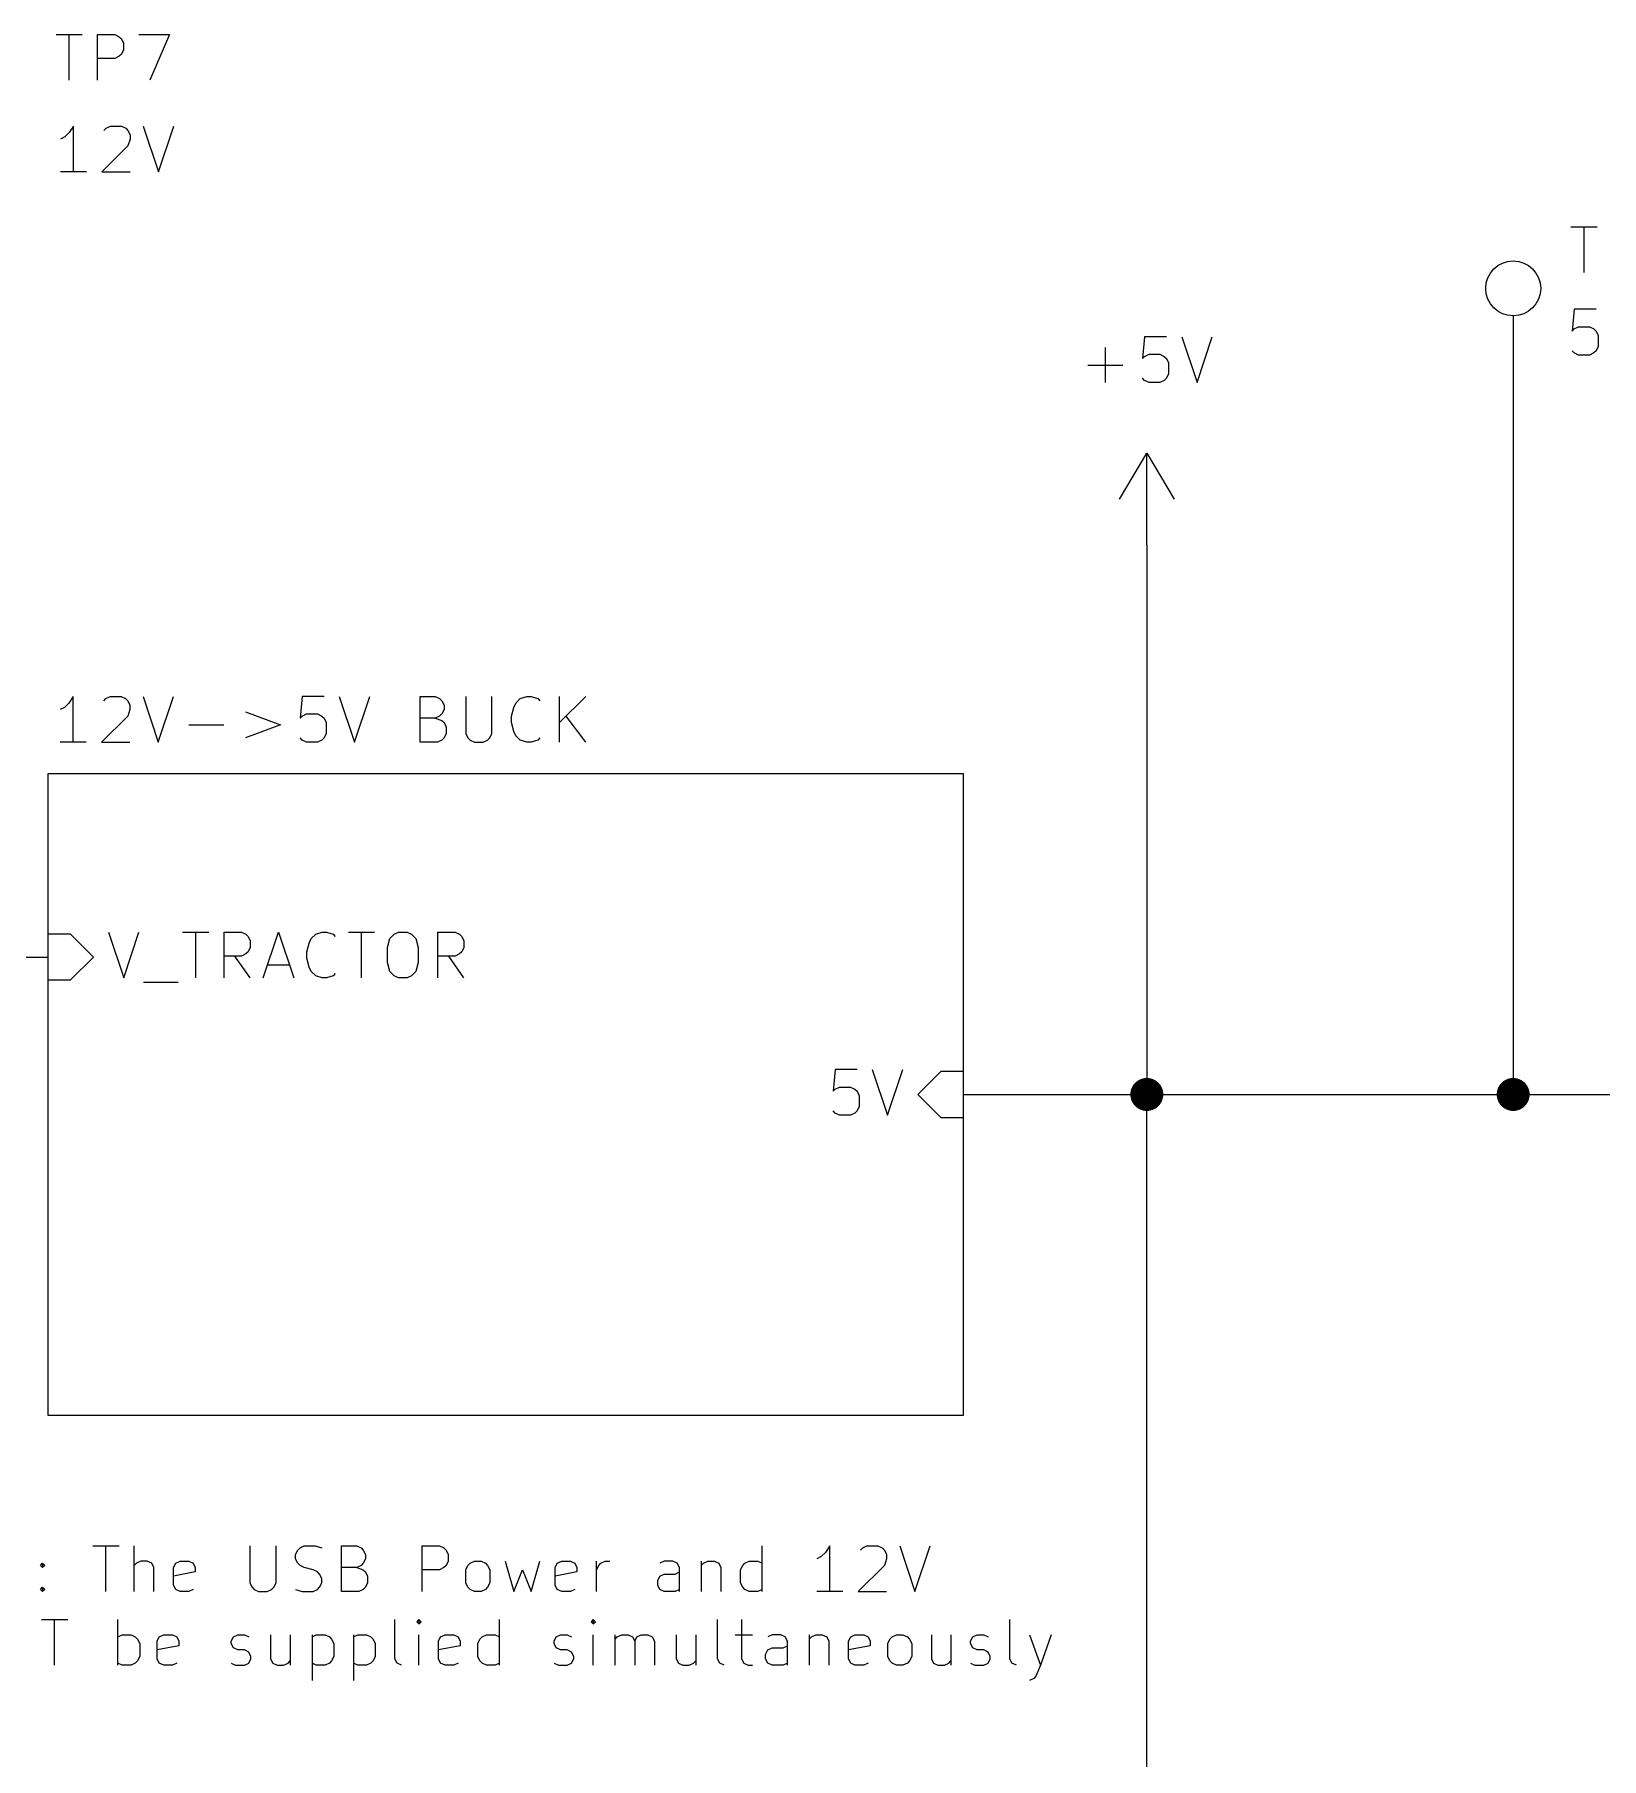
# Model space of a CAD drawing. Extents: x 0.4 to 11.3, y -7.9 to -0.4.
# Drawn here: x 1.736 to 3.446, y -3.575 to -1.693 of the extents above; entities that cross this region are included whole.
import ezdxf

# ---------------------------------------------------------------- set-up
doc = ezdxf.new("R2010")
doc.units = 0
doc.header["$MEASUREMENT"] = 0
for name, color, linetype in [('BLUE3', 171, 'CONTINUOUS'), ('CYAN2', 4, 'CONTINUOUS'), ('GREEN3', 91, 'CONTINUOUS'), ('LYELLOW', 51, 'CONTINUOUS'), ('RED2', 1, 'CONTINUOUS')]:
    doc.layers.add(name, color=color, linetype=linetype)

msp = doc.modelspace()

# ---------------------------------------------------------------- linework, layer by layer
at = {"layer": 'BLUE3', "linetype": 'CONTINUOUS'}
for p, q in [((1.7993, -3.3427), (1.8279, -3.3427)), ((1.8136, -3.3927), (1.8136, -3.3427)), ((1.8445, -3.3927), (1.8445, -3.3427)), ((1.9707, -3.3427), (1.9707, -3.3832)), ((1.9993, -3.3832), (1.9993, -3.3427)), ((2.0207, -3.3522), (2.0231, -3.3475)), ((2.0231, -3.3475), (2.0255, -3.3451)), ((2.0255, -3.3451), (2.0302, -3.3427)), ((2.0302, -3.3427), (2.0421, -3.3427)), ((2.0421, -3.3427), (2.0493, -3.3451)), ((2.0707, -3.3927), (2.0707, -3.3427)), ((2.0707, -3.3427), (2.0874, -3.3427)), ((2.0874, -3.3427), (2.0921, -3.3451)), ((2.0921, -3.3451), (2.0945, -3.3475)), ((2.0945, -3.3475), (2.0969, -3.3522)), ((2.1588, -3.3927), (2.1588, -3.3427)), ((2.1588, -3.3427), (2.1779, -3.3427)), ((2.1779, -3.3427), (2.1826, -3.3451)), ((2.1826, -3.3451), (2.185, -3.3475)), ((2.185, -3.3475), (2.1874, -3.3522)), ((2.5302, -3.3927), (2.5302, -3.3427)), ((2.5993, -3.3499), (2.5945, -3.3546)), ((2.604, -3.3427), (2.5993, -3.3499)), ((2.604, -3.3927), (2.604, -3.3427)), ((2.6374, -3.3475), (2.6398, -3.3451)), ((2.6398, -3.3451), (2.6445, -3.3427)), ((2.6445, -3.3427), (2.6564, -3.3427)), ((2.6564, -3.3427), (2.6612, -3.3451)), ((2.6612, -3.3451), (2.6636, -3.3475)), ((2.6636, -3.3475), (2.6659, -3.3522)), ((2.6802, -3.3427), (2.6969, -3.3927)), ((2.6969, -3.3927), (2.7136, -3.3427)), ((1.7421, -3.3641), (1.7445, -3.3618)), ((1.7445, -3.3665), (1.7421, -3.3641)), ((1.7445, -3.3618), (1.7469, -3.3641)), ((1.7445, -3.3618), (1.7445, -3.3665)), ((1.7469, -3.3641), (1.7445, -3.3665)), ((1.8469, -3.3618), (1.8445, -3.3641)), ((1.8517, -3.3594), (1.8469, -3.3618)), ((1.8588, -3.3594), (1.8517, -3.3594)), ((1.8636, -3.3618), (1.8588, -3.3594)), ((1.866, -3.3665), (1.8636, -3.3618)), ((1.866, -3.3927), (1.866, -3.3665)), ((1.8874, -3.3665), (1.8898, -3.3618)), ((1.8874, -3.3856), (1.8874, -3.3665)), ((1.8898, -3.3618), (1.8945, -3.3594)), ((1.8945, -3.3594), (1.9041, -3.3594)), ((1.9041, -3.3594), (1.9088, -3.3618)), ((1.9088, -3.3618), (1.9112, -3.3665)), ((1.9112, -3.3665), (1.9112, -3.3713)), ((2.0207, -3.357), (2.0207, -3.3522)), ((2.0231, -3.3618), (2.0207, -3.357)), ((2.0255, -3.3641), (2.0231, -3.3618)), ((2.0302, -3.3665), (2.0255, -3.3641)), ((2.0398, -3.3689), (2.0302, -3.3665)), ((2.0445, -3.3713), (2.0398, -3.3689)), ((2.0874, -3.3665), (2.0707, -3.3665)), ((2.0921, -3.3641), (2.0874, -3.3665)), ((2.0874, -3.3665), (2.0945, -3.3689)), ((2.0945, -3.3618), (2.0921, -3.3641)), ((2.0969, -3.357), (2.0945, -3.3618)), ((2.0945, -3.3689), (2.0969, -3.3713)), ((2.0969, -3.3522), (2.0969, -3.357)), ((2.1779, -3.3689), (2.1588, -3.3689)), ((2.1826, -3.3665), (2.1779, -3.3689)), ((2.185, -3.3641), (2.1826, -3.3665)), ((2.1874, -3.3594), (2.185, -3.3641)), ((2.1874, -3.3522), (2.1874, -3.3594)), ((2.2064, -3.3689), (2.2088, -3.3641)), ((2.2064, -3.3832), (2.2064, -3.3689)), ((2.2088, -3.3641), (2.2112, -3.3618)), ((2.2112, -3.3618), (2.216, -3.3594)), ((2.216, -3.3594), (2.2231, -3.3594)), ((2.2231, -3.3594), (2.2279, -3.3618)), ((2.2279, -3.3618), (2.2302, -3.3641)), ((2.2302, -3.3641), (2.2326, -3.3689)), ((2.2326, -3.3689), (2.2326, -3.3832)), ((2.2493, -3.3594), (2.2588, -3.3927)), ((2.2588, -3.3927), (2.2683, -3.3689)), ((2.2683, -3.3689), (2.2779, -3.3927)), ((2.2779, -3.3927), (2.2874, -3.3594)), ((2.3041, -3.3665), (2.3064, -3.3618)), ((2.3041, -3.3856), (2.3041, -3.3665)), ((2.3064, -3.3618), (2.3112, -3.3594)), ((2.3112, -3.3594), (2.3207, -3.3594)), ((2.3207, -3.3594), (2.3255, -3.3618)), ((2.3255, -3.3618), (2.3279, -3.3665)), ((2.3279, -3.3665), (2.3279, -3.3713)), ((2.3493, -3.3927), (2.3493, -3.3594)), ((2.3493, -3.3689), (2.3517, -3.3641)), ((2.3517, -3.3641), (2.3541, -3.3618)), ((2.3541, -3.3618), (2.3588, -3.3594)), ((2.3588, -3.3594), (2.3636, -3.3594)), ((2.4231, -3.3594), (2.4183, -3.3618)), ((2.4326, -3.3594), (2.4231, -3.3594)), ((2.4374, -3.3618), (2.4326, -3.3594)), ((2.4398, -3.3665), (2.4374, -3.3618)), ((2.4398, -3.3927), (2.4398, -3.3665)), ((2.4636, -3.3594), (2.4636, -3.3927)), ((2.4636, -3.3641), (2.466, -3.3618)), ((2.466, -3.3618), (2.4707, -3.3594)), ((2.4707, -3.3594), (2.4779, -3.3594)), ((2.4779, -3.3594), (2.4826, -3.3618)), ((2.4826, -3.3618), (2.485, -3.3665)), ((2.485, -3.3665), (2.485, -3.3927)), ((2.5064, -3.3689), (2.5088, -3.3641)), ((2.5064, -3.3832), (2.5064, -3.3689)), ((2.5088, -3.3641), (2.5112, -3.3618)), ((2.5112, -3.3618), (2.516, -3.3594)), ((2.516, -3.3594), (2.5255, -3.3594)), ((2.5255, -3.3594), (2.5302, -3.3618)), ((2.5945, -3.3546), (2.5898, -3.357)), ((2.6636, -3.3641), (2.635, -3.3927)), ((2.6659, -3.357), (2.6636, -3.3641)), ((2.6659, -3.3522), (2.6659, -3.357)), ((1.7421, -3.3903), (1.7445, -3.388)), ((1.7445, -3.388), (1.7469, -3.3903)), ((1.7445, -3.388), (1.7445, -3.3927)), ((1.9112, -3.3713), (1.8874, -3.376)), ((1.8898, -3.3903), (1.8874, -3.3856)), ((1.9707, -3.3832), (1.9731, -3.388)), ((1.9731, -3.388), (1.9755, -3.3903)), ((1.9945, -3.3903), (1.9969, -3.388)), ((1.9969, -3.388), (1.9993, -3.3832)), ((2.0469, -3.3737), (2.0445, -3.3713)), ((2.0445, -3.3903), (2.0469, -3.388)), ((2.0493, -3.3784), (2.0469, -3.3737)), ((2.0469, -3.388), (2.0493, -3.3832)), ((2.0493, -3.3832), (2.0493, -3.3784)), ((2.0969, -3.388), (2.0945, -3.3903)), ((2.0969, -3.3713), (2.0993, -3.376)), ((2.0993, -3.3832), (2.0969, -3.388)), ((2.0993, -3.376), (2.0993, -3.3832)), ((2.2088, -3.388), (2.2064, -3.3832)), ((2.2112, -3.3903), (2.2088, -3.388)), ((2.2302, -3.388), (2.2279, -3.3903)), ((2.2326, -3.3832), (2.2302, -3.388)), ((2.3279, -3.3713), (2.3041, -3.376)), ((2.3064, -3.3903), (2.3041, -3.3856)), ((2.416, -3.3808), (2.4183, -3.376)), ((2.416, -3.3856), (2.416, -3.3808)), ((2.4183, -3.3903), (2.416, -3.3856)), ((2.4183, -3.376), (2.4231, -3.3737)), ((2.4231, -3.3737), (2.435, -3.3737)), ((2.435, -3.3737), (2.4398, -3.3713)), ((2.5088, -3.388), (2.5064, -3.3832)), ((2.5112, -3.3903), (2.5088, -3.388)), ((1.7445, -3.3927), (1.7421, -3.3903)), ((1.7469, -3.3903), (1.7445, -3.3927)), ((1.8945, -3.3927), (1.8898, -3.3903)), ((1.9041, -3.3927), (1.8945, -3.3927)), ((1.9088, -3.3903), (1.9041, -3.3927)), ((1.9755, -3.3903), (1.9802, -3.3927)), ((1.9802, -3.3927), (1.9898, -3.3927)), ((1.9898, -3.3927), (1.9945, -3.3903)), ((2.0207, -3.3903), (2.0279, -3.3927)), ((2.0279, -3.3927), (2.0398, -3.3927)), ((2.0398, -3.3927), (2.0445, -3.3903)), ((2.0898, -3.3927), (2.0707, -3.3927)), ((2.0945, -3.3903), (2.0898, -3.3927)), ((2.216, -3.3927), (2.2112, -3.3903)), ((2.2231, -3.3927), (2.216, -3.3927)), ((2.2279, -3.3903), (2.2231, -3.3927)), ((2.3112, -3.3927), (2.3064, -3.3903)), ((2.3207, -3.3927), (2.3112, -3.3927)), ((2.3255, -3.3903), (2.3207, -3.3927)), ((2.4231, -3.3927), (2.4183, -3.3903)), ((2.435, -3.3927), (2.4231, -3.3927)), ((2.4398, -3.3903), (2.435, -3.3927)), ((2.516, -3.3927), (2.5112, -3.3903)), ((2.5255, -3.3927), (2.516, -3.3927)), ((2.5302, -3.3903), (2.5255, -3.3927)), ((2.6183, -3.3927), (2.5898, -3.3927)), ((2.635, -3.3927), (2.6659, -3.3927)), ((1.7433, -3.4232), (1.7719, -3.4232)), ((1.7576, -3.4732), (1.7576, -3.4232)), ((1.8267, -3.4732), (1.8267, -3.4232)), ((2.129, -3.4661), (2.129, -3.4232)), ((2.1552, -3.4232), (2.1529, -3.4256)), ((2.1529, -3.4256), (2.1552, -3.428)), ((2.1576, -3.4256), (2.1552, -3.4232)), ((2.1552, -3.4232), (2.1552, -3.428)), ((2.1552, -3.428), (2.1576, -3.4256)), ((2.2433, -3.4732), (2.2433, -3.4232)), ((2.3457, -3.4232), (2.3433, -3.4256)), ((2.3433, -3.4256), (2.3457, -3.428)), ((2.3481, -3.4256), (2.3457, -3.4232)), ((2.3457, -3.4232), (2.3457, -3.428)), ((2.3457, -3.428), (2.3481, -3.4256)), ((2.4814, -3.4661), (2.4814, -3.4232)), ((2.5076, -3.4232), (2.5076, -3.4661)), ((2.8005, -3.4661), (2.8005, -3.4232)), ((1.8267, -3.4423), (1.8314, -3.4399)), ((1.8314, -3.4399), (1.841, -3.4399)), ((1.841, -3.4399), (1.8457, -3.4423)), ((1.8457, -3.4423), (1.8481, -3.4446)), ((1.8695, -3.447), (1.8719, -3.4423)), ((1.8719, -3.4423), (1.8767, -3.4399)), ((1.8767, -3.4399), (1.8862, -3.4399)), ((1.8862, -3.4399), (1.891, -3.4423)), ((1.891, -3.4423), (1.8933, -3.447)), ((1.9505, -3.447), (1.9529, -3.4423)), ((1.9529, -3.4423), (1.9576, -3.4399)), ((1.9576, -3.4399), (1.9648, -3.4399)), ((1.9648, -3.4399), (1.9695, -3.4423)), ((1.9933, -3.4399), (1.9933, -3.4661)), ((2.0148, -3.4399), (2.0148, -3.4732)), ((2.0386, -3.4399), (2.0386, -3.4899)), ((2.0386, -3.4423), (2.0433, -3.4399)), ((2.0433, -3.4399), (2.0529, -3.4399)), ((2.0529, -3.4399), (2.0576, -3.4423)), ((2.0576, -3.4423), (2.06, -3.4446)), ((2.0838, -3.4399), (2.0838, -3.4899)), ((2.0838, -3.4423), (2.0886, -3.4399)), ((2.0886, -3.4399), (2.0981, -3.4399)), ((2.0981, -3.4399), (2.1029, -3.4423)), ((2.1029, -3.4423), (2.1052, -3.4446)), ((2.1552, -3.4732), (2.1552, -3.4399)), ((2.1767, -3.447), (2.179, -3.4423)), ((2.179, -3.4423), (2.1838, -3.4399)), ((2.1838, -3.4399), (2.1933, -3.4399)), ((2.1933, -3.4399), (2.1981, -3.4423)), ((2.1981, -3.4423), (2.2005, -3.447)), ((2.2219, -3.4446), (2.2243, -3.4423)), ((2.2243, -3.4423), (2.2291, -3.4399)), ((2.2291, -3.4399), (2.2386, -3.4399)), ((2.2386, -3.4399), (2.2433, -3.4423)), ((2.3029, -3.447), (2.3052, -3.4423)), ((2.3052, -3.4423), (2.31, -3.4399)), ((2.31, -3.4399), (2.3171, -3.4399)), ((2.3171, -3.4399), (2.3219, -3.4423)), ((2.3457, -3.4732), (2.3457, -3.4399)), ((2.3695, -3.4732), (2.3695, -3.4399)), ((2.3695, -3.4446), (2.3719, -3.4423)), ((2.3719, -3.4423), (2.3767, -3.4399)), ((2.3767, -3.4399), (2.3838, -3.4399)), ((2.3838, -3.4399), (2.3886, -3.4423)), ((2.3886, -3.4423), (2.391, -3.447)), ((2.391, -3.447), (2.3933, -3.4423)), ((2.3933, -3.4423), (2.3981, -3.4399)), ((2.3981, -3.4399), (2.4052, -3.4399)), ((2.4052, -3.4399), (2.41, -3.4423)), ((2.41, -3.4423), (2.4124, -3.447)), ((2.4362, -3.4399), (2.4362, -3.4661)), ((2.4576, -3.4399), (2.4576, -3.4732)), ((2.5005, -3.4399), (2.5195, -3.4399)), ((2.5409, -3.4399), (2.5362, -3.4423)), ((2.5505, -3.4399), (2.5409, -3.4399)), ((2.5552, -3.4423), (2.5505, -3.4399)), ((2.5576, -3.447), (2.5552, -3.4423)), ((2.5814, -3.4399), (2.5814, -3.4732)), ((2.5814, -3.4446), (2.5838, -3.4423)), ((2.5838, -3.4423), (2.5886, -3.4399)), ((2.5886, -3.4399), (2.5957, -3.4399)), ((2.5957, -3.4399), (2.6005, -3.4423)), ((2.6005, -3.4423), (2.6029, -3.447)), ((2.6243, -3.447), (2.6267, -3.4423)), ((2.6267, -3.4423), (2.6314, -3.4399)), ((2.6314, -3.4399), (2.6409, -3.4399)), ((2.6409, -3.4399), (2.6457, -3.4423)), ((2.6457, -3.4423), (2.6481, -3.447)), ((2.6695, -3.4446), (2.6719, -3.4423)), ((2.6719, -3.4423), (2.6767, -3.4399)), ((2.6767, -3.4399), (2.6838, -3.4399)), ((2.6838, -3.4399), (2.6886, -3.4423)), ((2.6886, -3.4423), (2.6909, -3.4446)), ((2.7148, -3.4399), (2.7148, -3.4661)), ((2.7362, -3.4399), (2.7362, -3.4732)), ((2.7576, -3.447), (2.76, -3.4423)), ((2.76, -3.4423), (2.7648, -3.4399)), ((2.7648, -3.4399), (2.7719, -3.4399)), ((2.7719, -3.4399), (2.7767, -3.4423)), ((2.8219, -3.4399), (2.8338, -3.4732)), ((2.8457, -3.4399), (2.8338, -3.4732)), ((1.8481, -3.4446), (1.8505, -3.4494)), ((1.8505, -3.4494), (1.8505, -3.4637)), ((1.8695, -3.4661), (1.8695, -3.447)), ((1.8933, -3.4518), (1.8695, -3.4565)), ((1.8933, -3.447), (1.8933, -3.4518)), ((1.9505, -3.4494), (1.9505, -3.447)), ((1.9529, -3.4542), (1.9505, -3.4494)), ((1.9576, -3.4565), (1.9529, -3.4542)), ((1.9648, -3.4565), (1.9576, -3.4565)), ((1.9695, -3.4589), (1.9648, -3.4565)), ((1.9719, -3.4637), (1.9695, -3.4589)), ((2.06, -3.4446), (2.0624, -3.4494)), ((2.0624, -3.4494), (2.0624, -3.4637)), ((2.1052, -3.4446), (2.1076, -3.4494)), ((2.1076, -3.4494), (2.1076, -3.4637)), ((2.1767, -3.4661), (2.1767, -3.447)), ((2.2005, -3.4518), (2.1767, -3.4565)), ((2.2005, -3.447), (2.2005, -3.4518)), ((2.2195, -3.4494), (2.2219, -3.4446)), ((2.2195, -3.4637), (2.2195, -3.4494)), ((2.3029, -3.4494), (2.3029, -3.447)), ((2.3052, -3.4542), (2.3029, -3.4494)), ((2.31, -3.4565), (2.3052, -3.4542)), ((2.3171, -3.4565), (2.31, -3.4565)), ((2.3219, -3.4589), (2.3171, -3.4565)), ((2.3243, -3.4637), (2.3219, -3.4589)), ((2.391, -3.447), (2.391, -3.4732)), ((2.4124, -3.447), (2.4124, -3.4732)), ((2.5338, -3.4613), (2.5362, -3.4565)), ((2.5338, -3.4661), (2.5338, -3.4613)), ((2.5362, -3.4565), (2.5409, -3.4542)), ((2.5409, -3.4542), (2.5529, -3.4542)), ((2.5529, -3.4542), (2.5576, -3.4518)), ((2.5576, -3.4732), (2.5576, -3.447)), ((2.6029, -3.447), (2.6029, -3.4732)), ((2.6243, -3.4661), (2.6243, -3.447)), ((2.6481, -3.4518), (2.6243, -3.4565)), ((2.6481, -3.447), (2.6481, -3.4518)), ((2.6671, -3.4494), (2.6695, -3.4446)), ((2.6671, -3.4637), (2.6671, -3.4494)), ((2.6909, -3.4446), (2.6933, -3.4494)), ((2.6933, -3.4494), (2.6933, -3.4637)), ((2.7576, -3.4494), (2.7576, -3.447)), ((2.76, -3.4542), (2.7576, -3.4494)), ((2.7648, -3.4565), (2.76, -3.4542)), ((2.7719, -3.4565), (2.7648, -3.4565)), ((2.7767, -3.4589), (2.7719, -3.4565)), ((2.779, -3.4637), (2.7767, -3.4589)), ((1.8314, -3.4732), (1.8267, -3.4708)), ((1.841, -3.4732), (1.8314, -3.4732)), ((1.8457, -3.4708), (1.841, -3.4732)), ((1.8481, -3.4684), (1.8457, -3.4708)), ((1.8505, -3.4637), (1.8481, -3.4684)), ((1.8719, -3.4708), (1.8695, -3.4661)), ((1.8767, -3.4732), (1.8719, -3.4708)), ((1.8862, -3.4732), (1.8767, -3.4732)), ((1.891, -3.4708), (1.8862, -3.4732)), ((1.9505, -3.4708), (1.9552, -3.4732)), ((1.9552, -3.4732), (1.9648, -3.4732)), ((1.9648, -3.4732), (1.9695, -3.4708)), ((1.9695, -3.4708), (1.9719, -3.4661)), ((1.9719, -3.4661), (1.9719, -3.4637)), ((1.9933, -3.4661), (1.9957, -3.4708)), ((1.9957, -3.4708), (2.0005, -3.4732)), ((2.0005, -3.4732), (2.0076, -3.4732)), ((2.0076, -3.4732), (2.0124, -3.4708)), ((2.0124, -3.4708), (2.0148, -3.4684)), ((2.0433, -3.4732), (2.0386, -3.4708)), ((2.0529, -3.4732), (2.0433, -3.4732)), ((2.0576, -3.4708), (2.0529, -3.4732)), ((2.06, -3.4684), (2.0576, -3.4708)), ((2.0624, -3.4637), (2.06, -3.4684)), ((2.0886, -3.4732), (2.0838, -3.4708)), ((2.0981, -3.4732), (2.0886, -3.4732)), ((2.1029, -3.4708), (2.0981, -3.4732)), ((2.1052, -3.4684), (2.1029, -3.4708)), ((2.1076, -3.4637), (2.1052, -3.4684)), ((2.1314, -3.4708), (2.129, -3.4661)), ((2.1362, -3.4732), (2.1314, -3.4708)), ((2.179, -3.4708), (2.1767, -3.4661)), ((2.1838, -3.4732), (2.179, -3.4708)), ((2.1933, -3.4732), (2.1838, -3.4732)), ((2.1981, -3.4708), (2.1933, -3.4732)), ((2.2219, -3.4684), (2.2195, -3.4637)), ((2.2243, -3.4708), (2.2219, -3.4684)), ((2.2291, -3.4732), (2.2243, -3.4708)), ((2.2386, -3.4732), (2.2291, -3.4732)), ((2.2433, -3.4708), (2.2386, -3.4732)), ((2.3029, -3.4708), (2.3076, -3.4732)), ((2.3076, -3.4732), (2.3171, -3.4732)), ((2.3171, -3.4732), (2.3219, -3.4708)), ((2.3219, -3.4708), (2.3243, -3.4661)), ((2.3243, -3.4661), (2.3243, -3.4637)), ((2.4362, -3.4661), (2.4386, -3.4708)), ((2.4386, -3.4708), (2.4433, -3.4732)), ((2.4433, -3.4732), (2.4505, -3.4732)), ((2.4505, -3.4732), (2.4552, -3.4708)), ((2.4552, -3.4708), (2.4576, -3.4684)), ((2.4838, -3.4708), (2.4814, -3.4661)), ((2.4886, -3.4732), (2.4838, -3.4708)), ((2.5076, -3.4661), (2.51, -3.4708)), ((2.51, -3.4708), (2.5148, -3.4732)), ((2.5148, -3.4732), (2.5195, -3.4732)), ((2.5362, -3.4708), (2.5338, -3.4661)), ((2.5409, -3.4732), (2.5362, -3.4708)), ((2.5529, -3.4732), (2.5409, -3.4732)), ((2.5576, -3.4708), (2.5529, -3.4732)), ((2.6267, -3.4708), (2.6243, -3.4661)), ((2.6314, -3.4732), (2.6267, -3.4708)), ((2.6409, -3.4732), (2.6314, -3.4732)), ((2.6457, -3.4708), (2.6409, -3.4732)), ((2.6695, -3.4684), (2.6671, -3.4637)), ((2.6719, -3.4708), (2.6695, -3.4684)), ((2.6767, -3.4732), (2.6719, -3.4708)), ((2.6838, -3.4732), (2.6767, -3.4732)), ((2.6886, -3.4708), (2.6838, -3.4732)), ((2.6909, -3.4684), (2.6886, -3.4708)), ((2.6933, -3.4637), (2.6909, -3.4684)), ((2.7148, -3.4661), (2.7171, -3.4708)), ((2.7171, -3.4708), (2.7219, -3.4732)), ((2.7219, -3.4732), (2.729, -3.4732)), ((2.729, -3.4732), (2.7338, -3.4708)), ((2.7338, -3.4708), (2.7362, -3.4684)), ((2.7576, -3.4708), (2.7624, -3.4732)), ((2.7624, -3.4732), (2.7719, -3.4732)), ((2.7719, -3.4732), (2.7767, -3.4708)), ((2.7767, -3.4708), (2.779, -3.4661)), ((2.779, -3.4661), (2.779, -3.4637)), ((2.8028, -3.4708), (2.8005, -3.4661)), ((2.8076, -3.4732), (2.8028, -3.4708)), ((2.8338, -3.4732), (2.829, -3.4851)), ((2.8267, -3.4875), (2.8219, -3.4899)), ((2.829, -3.4851), (2.8267, -3.4875))]:
    msp.add_line(p, q, dxfattribs=at)
at = {"layer": 'CYAN2', "linetype": 'CONTINUOUS'}
for p, q in [((1.7591, -1.6928), (1.7877, -1.6928)), ((1.7734, -1.7428), (1.7734, -1.6928)), ((1.8044, -1.7428), (1.8044, -1.6928)), ((1.8044, -1.6928), (1.8234, -1.6928)), ((1.8234, -1.6928), (1.8282, -1.6952)), ((1.8496, -1.6928), (1.8829, -1.6928)), ((1.8829, -1.6928), (1.8615, -1.7428)), ((1.8282, -1.6952), (1.8306, -1.6976)), ((1.8306, -1.6976), (1.8329, -1.7023)), ((1.8329, -1.7095), (1.8306, -1.7142)), ((1.8329, -1.7023), (1.8329, -1.7095)), ((1.8234, -1.719), (1.8044, -1.719)), ((1.8282, -1.7166), (1.8234, -1.719)), ((1.8306, -1.7142), (1.8282, -1.7166)), ((1.7687, -1.8047), (1.7639, -1.8071)), ((1.7734, -1.7999), (1.7687, -1.8047)), ((1.7782, -1.7928), (1.7734, -1.7999)), ((1.7782, -1.8428), (1.7782, -1.7928)), ((1.8115, -1.7976), (1.8139, -1.7952)), ((1.8139, -1.7952), (1.8187, -1.7928)), ((1.8187, -1.7928), (1.8306, -1.7928)), ((1.8306, -1.7928), (1.8353, -1.7952)), ((1.8353, -1.7952), (1.8377, -1.7976)), ((1.8377, -1.7976), (1.8401, -1.8023)), ((1.8401, -1.8023), (1.8401, -1.8071)), ((1.8544, -1.7928), (1.871, -1.8428)), ((1.871, -1.8428), (1.8877, -1.7928)), ((1.8377, -1.8142), (1.8091, -1.8428)), ((1.8401, -1.8071), (1.8377, -1.8142)), ((1.7925, -1.8428), (1.7639, -1.8428)), ((1.8091, -1.8428), (1.8401, -1.8428)), ((3.4131, -1.9028), (3.4417, -1.9028)), ((3.4274, -1.9528), (3.4274, -1.9028)), ((3.4167, -1.9928), (3.4143, -2.0166)), ((3.4405, -1.9928), (3.4167, -1.9928)), ((3.4167, -2.0142), (3.4214, -2.0119)), ((3.4214, -2.0119), (3.4333, -2.0119)), ((3.4333, -2.0119), (3.4381, -2.0142)), ((2.9476, -2.0228), (2.9452, -2.0466)), ((2.9714, -2.0228), (2.9476, -2.0228)), ((2.9881, -2.0228), (3.0048, -2.0728)), ((3.0048, -2.0728), (3.0214, -2.0228)), ((3.4143, -2.0166), (3.4167, -2.0142)), ((3.4381, -2.0142), (3.4405, -2.0166)), ((3.4405, -2.0166), (3.4429, -2.0214)), ((3.4429, -2.0214), (3.4429, -2.0333)), ((2.9048, -2.0728), (2.9048, -2.0347)), ((2.9452, -2.0466), (2.9476, -2.0442)), ((2.9476, -2.0442), (2.9524, -2.0419)), ((2.9524, -2.0419), (2.9643, -2.0419)), ((2.9643, -2.0419), (2.969, -2.0442)), ((2.969, -2.0442), (2.9714, -2.0466)), ((2.9714, -2.0466), (2.9738, -2.0514)), ((2.9738, -2.0514), (2.9738, -2.0633)), ((3.4167, -2.0404), (3.4143, -2.038)), ((3.4214, -2.0428), (3.4167, -2.0404)), ((3.4333, -2.0428), (3.4214, -2.0428)), ((3.4381, -2.0404), (3.4333, -2.0428)), ((3.4405, -2.038), (3.4381, -2.0404)), ((3.4429, -2.0333), (3.4405, -2.038)), ((2.8857, -2.0538), (2.9238, -2.0538)), ((2.9476, -2.0704), (2.9452, -2.068)), ((2.9714, -2.068), (2.969, -2.0704)), ((2.9738, -2.0633), (2.9714, -2.068)), ((2.9524, -2.0728), (2.9476, -2.0704)), ((2.9643, -2.0728), (2.9524, -2.0728)), ((2.969, -2.0704), (2.9643, -2.0728)), ((1.7684, -2.4274), (1.7636, -2.4298)), ((1.7732, -2.4227), (1.7684, -2.4274)), ((1.7779, -2.4155), (1.7732, -2.4227)), ((1.7779, -2.4655), (1.7779, -2.4155)), ((1.8113, -2.4203), (1.8136, -2.4179)), ((1.8136, -2.4179), (1.8184, -2.4155)), ((1.8184, -2.4155), (1.8303, -2.4155)), ((1.8303, -2.4155), (1.8351, -2.4179)), ((1.8351, -2.4179), (1.8374, -2.4203)), ((1.8374, -2.4203), (1.8398, -2.4251)), ((1.8398, -2.4251), (1.8398, -2.4298)), ((1.8541, -2.4155), (1.8708, -2.4655)), ((1.8708, -2.4655), (1.8874, -2.4155)), ((2.0279, -2.4155), (2.0255, -2.4393)), ((2.0517, -2.4155), (2.0279, -2.4155)), ((2.0684, -2.4155), (2.0851, -2.4655)), ((2.0851, -2.4655), (2.1017, -2.4155)), ((2.1565, -2.4655), (2.1565, -2.4155)), ((2.1565, -2.4155), (2.1732, -2.4155)), ((2.1732, -2.4155), (2.1779, -2.4179)), ((2.1779, -2.4179), (2.1803, -2.4203)), ((2.1803, -2.4203), (2.1827, -2.4251)), ((2.1827, -2.4251), (2.1827, -2.4298)), ((2.2065, -2.4155), (2.2065, -2.456)), ((2.2351, -2.456), (2.2351, -2.4155)), ((2.2565, -2.437), (2.2589, -2.4274)), ((2.2589, -2.4274), (2.2613, -2.4227)), ((2.2613, -2.4227), (2.266, -2.4179)), ((2.266, -2.4179), (2.2732, -2.4155)), ((2.2732, -2.4155), (2.2779, -2.4155)), ((2.2779, -2.4155), (2.2851, -2.4179)), ((2.2851, -2.4179), (2.2874, -2.4203)), ((2.3089, -2.4655), (2.3089, -2.4155)), ((2.3374, -2.4155), (2.3089, -2.4441)), ((1.8374, -2.437), (1.8089, -2.4655)), ((1.8398, -2.4298), (1.8374, -2.437)), ((1.9041, -2.4465), (1.9422, -2.4465)), ((1.966, -2.4322), (2.0041, -2.4465)), ((2.0041, -2.4465), (1.966, -2.4608)), ((2.0255, -2.4393), (2.0279, -2.437)), ((2.0279, -2.437), (2.0327, -2.4346)), ((2.0327, -2.4346), (2.0446, -2.4346)), ((2.0446, -2.4346), (2.0493, -2.437)), ((2.0493, -2.437), (2.0517, -2.4393)), ((2.0517, -2.4393), (2.0541, -2.4441)), ((2.0541, -2.4441), (2.0541, -2.456)), ((2.1732, -2.4393), (2.1565, -2.4393)), ((2.1779, -2.437), (2.1732, -2.4393)), ((2.1732, -2.4393), (2.1803, -2.4417)), ((2.1803, -2.4346), (2.1779, -2.437)), ((2.1827, -2.4298), (2.1803, -2.4346)), ((2.1803, -2.4417), (2.1827, -2.4441)), ((2.1827, -2.4441), (2.1851, -2.4489)), ((2.2565, -2.4441), (2.2565, -2.437)), ((2.2589, -2.4536), (2.2565, -2.4441)), ((2.3374, -2.4655), (2.316, -2.437)), ((1.7922, -2.4655), (1.7636, -2.4655)), ((1.8089, -2.4655), (1.8398, -2.4655)), ((2.0279, -2.4632), (2.0255, -2.4608)), ((2.0327, -2.4655), (2.0279, -2.4632)), ((2.0446, -2.4655), (2.0327, -2.4655)), ((2.0493, -2.4632), (2.0446, -2.4655)), ((2.0517, -2.4608), (2.0493, -2.4632)), ((2.0541, -2.456), (2.0517, -2.4608)), ((2.1755, -2.4655), (2.1565, -2.4655)), ((2.1803, -2.4632), (2.1755, -2.4655)), ((2.1827, -2.4608), (2.1803, -2.4632)), ((2.1851, -2.456), (2.1827, -2.4608)), ((2.1851, -2.4489), (2.1851, -2.456)), ((2.2065, -2.456), (2.2089, -2.4608)), ((2.2089, -2.4608), (2.2113, -2.4632)), ((2.2113, -2.4632), (2.216, -2.4655)), ((2.216, -2.4655), (2.2255, -2.4655)), ((2.2255, -2.4655), (2.2303, -2.4632)), ((2.2303, -2.4632), (2.2327, -2.4608)), ((2.2327, -2.4608), (2.2351, -2.456)), ((2.2613, -2.4584), (2.2589, -2.4536)), ((2.266, -2.4632), (2.2613, -2.4584)), ((2.2732, -2.4655), (2.266, -2.4632)), ((2.2779, -2.4655), (2.2732, -2.4655)), ((2.2851, -2.4632), (2.2779, -2.4655)), ((2.2874, -2.4608), (2.2851, -2.4632)), ((1.775, -2.675), (1.75, -2.675)), ((1.75, -2.675), (1.75, -2.725)), ((1.8, -2.7), (1.775, -2.675)), ((1.8164, -2.6728), (1.833, -2.7228)), ((1.833, -2.7228), (1.8497, -2.6728)), ((1.8973, -2.6728), (1.9259, -2.6728)), ((1.9116, -2.7228), (1.9116, -2.6728)), ((1.9426, -2.7228), (1.9426, -2.6728)), ((1.9426, -2.6728), (1.9616, -2.6728)), ((1.9616, -2.6728), (1.9664, -2.6752)), ((1.9664, -2.6752), (1.9688, -2.6776)), ((1.9688, -2.6776), (1.9711, -2.6823)), ((1.9711, -2.6895), (1.9688, -2.6942)), ((1.9711, -2.6823), (1.9711, -2.6895)), ((1.9854, -2.7228), (2.0021, -2.6728)), ((2.0021, -2.6728), (2.0188, -2.7228)), ((2.033, -2.6942), (2.0354, -2.6847)), ((2.0354, -2.6847), (2.0378, -2.6799)), ((2.0378, -2.6799), (2.0426, -2.6752)), ((2.0426, -2.6752), (2.0497, -2.6728)), ((2.0497, -2.6728), (2.0545, -2.6728)), ((2.0545, -2.6728), (2.0616, -2.6752)), ((2.0616, -2.6752), (2.064, -2.6776)), ((2.0783, -2.6728), (2.1068, -2.6728)), ((2.0926, -2.7228), (2.0926, -2.6728)), ((2.1211, -2.6895), (2.1235, -2.6799)), ((2.1211, -2.7061), (2.1211, -2.6895)), ((2.1235, -2.6799), (2.1283, -2.6752)), ((2.1283, -2.6752), (2.133, -2.6728)), ((2.133, -2.6728), (2.1426, -2.6728)), ((2.1426, -2.6728), (2.1473, -2.6752)), ((2.1473, -2.6752), (2.1521, -2.6799)), ((2.1521, -2.6799), (2.1545, -2.6895)), ((2.1545, -2.6895), (2.1545, -2.7061)), ((2.1759, -2.7228), (2.1759, -2.6728)), ((2.1759, -2.6728), (2.1949, -2.6728)), ((2.1949, -2.6728), (2.1997, -2.6752)), ((2.1997, -2.6752), (2.2021, -2.6776)), ((2.2021, -2.6776), (2.2045, -2.6823)), ((2.2045, -2.6895), (2.2021, -2.6942)), ((2.2045, -2.6823), (2.2045, -2.6895)), ((1.775, -2.725), (1.8, -2.7)), ((1.9616, -2.699), (1.9426, -2.699)), ((1.9711, -2.7228), (1.9545, -2.699)), ((1.9664, -2.6966), (1.9616, -2.699)), ((1.9688, -2.6942), (1.9664, -2.6966)), ((1.9902, -2.7085), (2.014, -2.7085)), ((2.033, -2.7014), (2.033, -2.6942)), ((2.0354, -2.7109), (2.033, -2.7014)), ((2.1235, -2.7157), (2.1211, -2.7061)), ((2.1545, -2.7061), (2.1521, -2.7157)), ((2.1949, -2.699), (2.1759, -2.699)), ((2.2045, -2.7228), (2.1878, -2.699)), ((2.1997, -2.6966), (2.1949, -2.699)), ((2.2021, -2.6942), (2.1997, -2.6966)), ((1.75, -2.725), (1.775, -2.725)), ((1.8545, -2.7276), (1.8926, -2.7276)), ((2.0378, -2.7157), (2.0354, -2.7109)), ((2.0426, -2.7204), (2.0378, -2.7157)), ((2.0497, -2.7228), (2.0426, -2.7204)), ((2.0545, -2.7228), (2.0497, -2.7228)), ((2.0616, -2.7204), (2.0545, -2.7228)), ((2.064, -2.718), (2.0616, -2.7204)), ((2.1283, -2.7204), (2.1235, -2.7157)), ((2.133, -2.7228), (2.1283, -2.7204)), ((2.1426, -2.7228), (2.133, -2.7228)), ((2.1473, -2.7204), (2.1426, -2.7228)), ((2.1521, -2.7157), (2.1473, -2.7204)), ((2.6098, -2.8228), (2.6074, -2.8466)), ((2.6336, -2.8228), (2.6098, -2.8228)), ((2.6503, -2.8228), (2.667, -2.8728)), ((2.667, -2.8728), (2.6836, -2.8228)), ((2.6098, -2.8442), (2.6146, -2.8419)), ((2.6146, -2.8419), (2.6265, -2.8419)), ((2.6265, -2.8419), (2.6312, -2.8442)), ((2.725, -2.825), (2.7, -2.85)), ((2.75, -2.825), (2.725, -2.825)), ((2.75, -2.875), (2.75, -2.825)), ((2.6074, -2.8466), (2.6098, -2.8442)), ((2.6312, -2.8442), (2.6336, -2.8466)), ((2.6336, -2.8466), (2.636, -2.8514)), ((2.636, -2.8514), (2.636, -2.8633)), ((2.7, -2.85), (2.725, -2.875)), ((2.6098, -2.8704), (2.6074, -2.868)), ((2.6146, -2.8728), (2.6098, -2.8704)), ((2.6265, -2.8728), (2.6146, -2.8728)), ((2.6312, -2.8704), (2.6265, -2.8728)), ((2.6336, -2.868), (2.6312, -2.8704)), ((2.636, -2.8633), (2.6336, -2.868)), ((2.725, -2.875), (2.75, -2.875))]:
    msp.add_line(p, q, dxfattribs=at)
at = {"layer": 'GREEN3', "linetype": 'CONTINUOUS'}
for p, q in [((3.35, -2.1), (3.35, -2.85)), ((2.95, -2.25), (2.95, -2.85)), ((1.65, -2.7), (1.75, -2.7)), ((2.75, -2.85), (2.95, -2.85)), ((2.95, -3.7), (2.95, -2.85)), ((2.95, -2.85), (3.35, -2.85)), ((3.35, -2.85), (3.6, -2.85))]:
    msp.add_line(p, q, dxfattribs=at)
at = {"layer": 'GREEN3', "const_width": 0.018}
for points in [[(2.941, -2.85, 1), (2.959, -2.85, 1)], [(3.341, -2.85, 1), (3.359, -2.85, 1)]]:
    msp.add_lwpolyline(points, format="xyb", close=True, dxfattribs=at)
at = {"layer": 'LYELLOW', "linetype": 'CONTINUOUS'}
for p, q in [((1.75, -2.5), (1.75, -3.2)), ((2.75, -2.5), (1.75, -2.5)), ((2.75, -3.2), (2.75, -2.5)), ((1.75, -3.2), (2.75, -3.2))]:
    msp.add_line(p, q, dxfattribs=at)
at = {"layer": 'RED2', "linetype": 'CONTINUOUS'}
for p, q in [((3.35, -2), (3.35, -2.1)), ((2.92, -2.2), (2.95, -2.15)), ((2.95, -2.15), (2.98, -2.2)), ((2.95, -2.25), (2.95, -2.15)), ((1.75, -2.5), (1.75, -3.2)), ((2.75, -2.5), (1.75, -2.5)), ((2.75, -3.2), (2.75, -2.5)), ((1.75, -3.2), (2.75, -3.2))]:
    msp.add_line(p, q, dxfattribs=at)
at = {"layer": 'RED2'}
msp.add_circle((3.35, -1.97), 0.03, dxfattribs=at)

doc.saveas('drawing.dxf')
